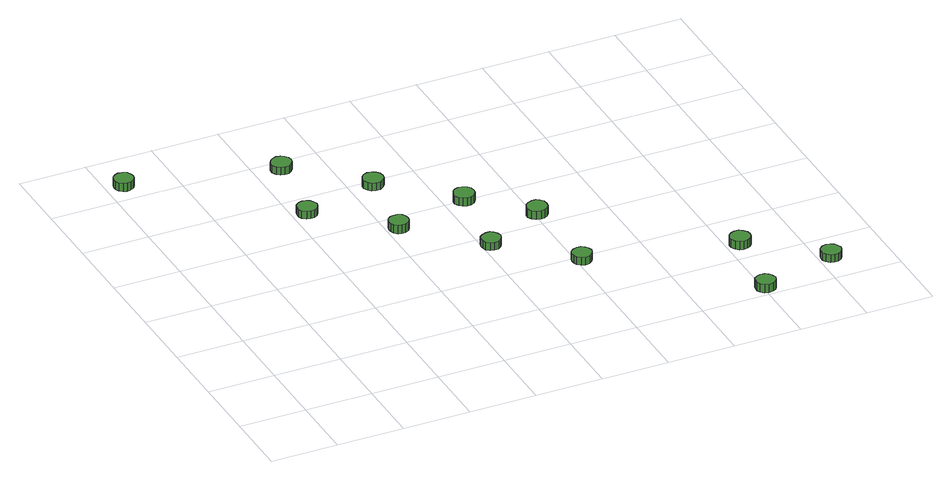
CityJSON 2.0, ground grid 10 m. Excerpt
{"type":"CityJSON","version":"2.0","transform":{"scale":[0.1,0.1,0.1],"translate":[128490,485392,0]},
"CityObjects":{
"tree1":{"type":"SolitaryVegetationObject","attributes":{"function":"something"},"geometry":[{"type":"MultiSurface","lod":"1","boundaries":[[[0,1,2,3,4,5,6,7,8,9,10,11,12,13,14]],[[15,16,17,18,19,20,21,22,23,24,25,26,27,28,29]],[[0,29,28,1]],[[1,28,27,2]],[[2,27,26,3]],[[3,26,25,4]],[[4,25,24,5]],[[5,24,23,6]],[[6,23,22,7]],[[7,22,21,8]],[[8,21,20,9]],[[9,20,19,10]],[[10,19,18,11]],[[11,18,17,12]],[[12,17,16,13]],[[13,16,15,14]],[[14,15,29,0]]]}]},
"tree2":{"type":"SolitaryVegetationObject","attributes":{"function":"something"},"geometry":[{"type":"MultiSurface","lod":"1","boundaries":[[[30,31,32,33,34,35,36,37,38,39,40,41,42,43,44]],[[45,46,47,48,49,50,51,52,53,54,55,56,57,58,59]],[[30,59,58,31]],[[31,58,57,32]],[[32,57,56,33]],[[33,56,55,34]],[[34,55,54,35]],[[35,54,53,36]],[[36,53,52,37]],[[37,52,51,38]],[[38,51,50,39]],[[39,50,49,40]],[[40,49,48,41]],[[41,48,47,42]],[[42,47,46,43]],[[43,46,45,44]],[[44,45,59,30]]]}]},
"tree3":{"type":"SolitaryVegetationObject","attributes":{"function":"something"},"geometry":[{"type":"MultiSurface","lod":"1","boundaries":[[[60,61,62,63,64,65,66,67,68,69,70,71,72,73,74]],[[75,76,77,78,79,80,81,82,83,84,85,86,87,88,89]],[[60,89,88,61]],[[61,88,87,62]],[[62,87,86,63]],[[63,86,85,64]],[[64,85,84,65]],[[65,84,83,66]],[[66,83,82,67]],[[67,82,81,68]],[[68,81,80,69]],[[69,80,79,70]],[[70,79,78,71]],[[71,78,77,72]],[[72,77,76,73]],[[73,76,75,74]],[[74,75,89,60]]]}]},
"tree4":{"type":"SolitaryVegetationObject","attributes":{"function":"something"},"geometry":[{"type":"MultiSurface","lod":"1","boundaries":[[[90,91,92,93,94,95,96,97,98,99,100,101,102,103,104]],[[105,106,107,108,109,110,111,112,113,114,115,116,117,118,119]],[[90,119,118,91]],[[91,118,117,92]],[[92,117,116,93]],[[93,116,115,94]],[[94,115,114,95]],[[95,114,113,96]],[[96,113,112,97]],[[97,112,111,98]],[[98,111,110,99]],[[99,110,109,100]],[[100,109,108,101]],[[101,108,107,102]],[[102,107,106,103]],[[103,106,105,104]],[[104,105,119,90]]]}]},
"tree5":{"type":"SolitaryVegetationObject","attributes":{"function":"something"},"geometry":[{"type":"MultiSurface","lod":"1","boundaries":[[[120,121,122,123,124,125,126,127,128,129,130,131,132,133,134]],[[135,136,137,138,139,140,141,142,143,144,145,146,147,148,149]],[[120,149,148,121]],[[121,148,147,122]],[[122,147,146,123]],[[123,146,145,124]],[[124,145,144,125]],[[125,144,143,126]],[[126,143,142,127]],[[127,142,141,128]],[[128,141,140,129]],[[129,140,139,130]],[[130,139,138,131]],[[131,138,137,132]],[[132,137,136,133]],[[133,136,135,134]],[[134,135,149,120]]]}]},
"tree6":{"type":"SolitaryVegetationObject","attributes":{"function":"something"},"geometry":[{"type":"MultiSurface","lod":"1","boundaries":[[[150,151,152,153,154,155,156,157,158,159,160,161,162,163,164]],[[165,166,167,168,169,170,171,172,173,174,175,176,177,178,179]],[[150,179,178,151]],[[151,178,177,152]],[[152,177,176,153]],[[153,176,175,154]],[[154,175,174,155]],[[155,174,173,156]],[[156,173,172,157]],[[157,172,171,158]],[[158,171,170,159]],[[159,170,169,160]],[[160,169,168,161]],[[161,168,167,162]],[[162,167,166,163]],[[163,166,165,164]],[[164,165,179,150]]]}]},
"tree7":{"type":"SolitaryVegetationObject","attributes":{"function":"something"},"geometry":[{"type":"MultiSurface","lod":"1","boundaries":[[[180,181,182,183,184,185,186,187,188,189,190,191,192,193,194]],[[195,196,197,198,199,200,201,202,203,204,205,206,207,208,209]],[[180,209,208,181]],[[181,208,207,182]],[[182,207,206,183]],[[183,206,205,184]],[[184,205,204,185]],[[185,204,203,186]],[[186,203,202,187]],[[187,202,201,188]],[[188,201,200,189]],[[189,200,199,190]],[[190,199,198,191]],[[191,198,197,192]],[[192,197,196,193]],[[193,196,195,194]],[[194,195,209,180]]]}]},
"tree8":{"type":"SolitaryVegetationObject","attributes":{"function":"something"},"geometry":[{"type":"MultiSurface","lod":"1","boundaries":[[[210,211,212,213,214,215,216,217,218,219,220,221,222,223,224]],[[225,226,227,228,229,230,231,232,233,234,235,236,237,238,239]],[[210,239,238,211]],[[211,238,237,212]],[[212,237,236,213]],[[213,236,235,214]],[[214,235,234,215]],[[215,234,233,216]],[[216,233,232,217]],[[217,232,231,218]],[[218,231,230,219]],[[219,230,229,220]],[[220,229,228,221]],[[221,228,227,222]],[[222,227,226,223]],[[223,226,225,224]],[[224,225,239,210]]]}]},
"tree9":{"type":"SolitaryVegetationObject","attributes":{"function":"something"},"geometry":[{"type":"MultiSurface","lod":"1","boundaries":[[[240,241,242,243,244,245,246,247,248,249,250,251,252,253,254]],[[255,256,257,258,259,260,261,262,263,264,265,266,267,268,269]],[[240,269,268,241]],[[241,268,267,242]],[[242,267,266,243]],[[243,266,265,244]],[[244,265,264,245]],[[245,264,263,246]],[[246,263,262,247]],[[247,262,261,248]],[[248,261,260,249]],[[249,260,259,250]],[[250,259,258,251]],[[251,258,257,252]],[[252,257,256,253]],[[253,256,255,254]],[[254,255,269,240]]]}]},
"tree10":{"type":"SolitaryVegetationObject","attributes":{"function":"something"},"geometry":[{"type":"MultiSurface","lod":"1","boundaries":[[[270,271,272,273,274,275,276,277,278,279,280,281,282,283,284]],[[285,286,287,288,289,290,291,292,293,294,295,296,297,298,299]],[[270,299,298,271]],[[271,298,297,272]],[[272,297,296,273]],[[273,296,295,274]],[[274,295,294,275]],[[275,294,293,276]],[[276,293,292,277]],[[277,292,291,278]],[[278,291,290,279]],[[279,290,289,280]],[[280,289,288,281]],[[281,288,287,282]],[[282,287,286,283]],[[283,286,285,284]],[[284,285,299,270]]]}]},
"tree11":{"type":"SolitaryVegetationObject","attributes":{"function":"something"},"geometry":[{"type":"MultiSurface","lod":"1","boundaries":[[[300,301,302,303,304,305,306,307,308,309,310,311,312,313,314]],[[315,316,317,318,319,320,321,322,323,324,325,326,327,328,329]],[[300,329,328,301]],[[301,328,327,302]],[[302,327,326,303]],[[303,326,325,304]],[[304,325,324,305]],[[305,324,323,306]],[[306,323,322,307]],[[307,322,321,308]],[[308,321,320,309]],[[309,320,319,310]],[[310,319,318,311]],[[311,318,317,312]],[[312,317,316,313]],[[313,316,315,314]],[[314,315,329,300]]]}]},
"tree12":{"type":"SolitaryVegetationObject","attributes":{"function":"something"},"geometry":[{"type":"MultiSurface","lod":"1","boundaries":[[[330,331,332,333,334,335,336,337,338,339,340,341,342,343,344]],[[345,346,347,348,349,350,351,352,353,354,355,356,357,358,359]],[[330,359,358,331]],[[331,358,357,332]],[[332,357,356,333]],[[333,356,355,334]],[[334,355,354,335]],[[335,354,353,336]],[[336,353,352,337]],[[337,352,351,338]],[[338,351,350,339]],[[339,350,349,340]],[[340,349,348,341]],[[341,348,347,342]],[[342,347,346,343]],[[343,346,345,344]],[[344,345,359,330]]]}]}
},
"vertices":[
[34,619,27],[33,625,27],[30,630,27],[24,633,27],[18,634,27],[13,632,27],[8,628,27],[6,622,27],[6,616,27],[8,611,27],[13,607,27],[18,605,27],[24,606,27],[30,609,27],[33,614,27],[33,614,14],[30,609,14],[24,606,14],[18,605,14],[13,607,14],[8,611,14],[6,616,14],[6,622,14],[8,628,14],[13,632,14],[18,634,14],[24,633,14],[30,630,14],[33,625,14],[34,619,14],
[230,447,26],[228,453,26],[225,458,26],[220,461,26],[214,462,26],[208,460,26],[203,456,26],[201,450,26],[201,444,26],[203,439,26],[208,434,26],[214,433,26],[220,433,26],[225,436,26],[228,441,26],[228,441,14],[225,436,14],[220,433,14],[214,433,14],[208,434,14],[203,439,14],[201,444,14],[201,450,14],[203,456,14],[208,460,14],[214,462,14],[220,461,14],[225,458,14],[228,453,14],[230,447,14],
[247,565,27],[246,571,27],[242,576,27],[237,579,27],[231,580,27],[225,578,27],[220,574,27],[217,568,27],[217,562,27],[220,556,27],[225,552,27],[231,550,27],[237,551,27],[242,554,27],[246,559,27],[246,559,15],[242,554,15],[237,551,15],[231,550,15],[225,552,15],[220,556,15],[217,562,15],[217,568,15],[220,574,15],[225,578,15],[231,580,15],[237,579,15],[242,576,15],[246,571,15],[247,565,15],
[327,362,25],[326,368,25],[323,373,25],[317,376,25],[311,376,25],[306,375,25],[301,371,25],[299,365,25],[299,359,25],[301,353,25],[306,349,25],[311,348,25],[317,348,25],[323,351,25],[326,356,25],[326,356,12],[323,351,12],[317,348,12],[311,348,12],[306,349,12],[301,353,12],[299,359,12],[299,365,12],[301,371,12],[306,375,12],[311,376,12],[317,376,12],[323,373,12],[326,368,12],[327,362,12],
[345,480,23],[344,486,23],[340,491,23],[335,494,23],[328,495,23],[322,493,23],[318,489,23],[315,483,23],[315,477,23],[318,471,23],[322,467,23],[328,465,23],[335,465,23],[340,469,23],[344,474,23],[344,474,11],[340,469,11],[335,465,11],[328,465,11],[322,467,11],[318,471,11],[315,477,11],[315,483,11],[318,489,11],[322,493,11],[328,495,11],[335,494,11],[340,491,11],[344,486,11],[345,480,11],
[426,276,19],[424,282,19],[421,287,19],[416,290,19],[410,290,19],[404,288,19],[399,284,19],[397,279,19],[397,273,19],[399,267,19],[404,263,19],[410,261,19],[416,262,19],[421,265,19],[424,270,19],[424,270,7],[421,265,7],[416,262,7],[410,261,7],[404,263,7],[399,267,7],[397,273,7],[397,279,7],[399,284,7],[404,288,7],[410,290,7],[416,290,7],[421,287,7],[424,282,7],[426,276,7],
[442,395,21],[441,401,21],[437,406,21],[431,409,21],[425,410,21],[419,408,21],[415,404,21],[412,398,21],[412,392,21],[415,386,21],[419,382,21],[425,380,21],[431,380,21],[437,383,21],[441,389,21],[441,389,8],[437,383,8],[431,380,8],[425,380,8],[419,382,8],[415,386,8],[412,392,8],[412,398,8],[415,404,8],[419,408,8],[425,410,8],[431,409,8],[437,406,8],[441,401,8],[442,395,8],
[523,191,17],[521,197,17],[518,201,17],[513,205,17],[507,205,17],[501,203,17],[496,199,17],[494,194,17],[494,188,17],[496,182,17],[501,178,17],[507,176,17],[513,177,17],[518,180,17],[521,185,17],[521,185,5],[518,180,5],[513,177,5],[507,176,5],[501,178,5],[496,182,5],[494,188,5],[494,194,5],[496,199,5],[501,203,5],[507,205,5],[513,205,5],[518,201,5],[521,197,5],[523,191,5],
[519,325,18],[518,332,18],[514,337,18],[509,340,18],[503,340,18],[497,338,18],[492,334,18],[489,328,18],[489,322,18],[492,316,18],[497,312,18],[503,310,18],[509,311,18],[514,314,18],[518,319,18],[518,319,5],[514,314,5],[509,311,5],[503,310,5],[497,312,5],[492,316,5],[489,322,5],[489,328,5],[492,334,5],[497,338,5],[503,340,5],[509,340,5],[514,337,5],[518,332,5],[519,325,5],
[719,19,17],[717,25,17],[714,30,17],[709,33,17],[703,34,17],[697,32,17],[692,28,17],[690,22,17],[690,16,17],[692,11,17],[697,7,17],[703,5,17],[709,6,17],[714,9,17],[717,13,17],[717,13,4],[714,9,4],[709,6,4],[703,5,4],[697,7,4],[692,11,4],[690,16,4],[690,22,4],[692,28,4],[697,32,4],[703,34,4],[709,33,4],[714,30,4],[717,25,4],[719,19,4],
[736,136,17],[735,142,17],[731,147,17],[726,151,17],[719,151,17],[714,149,17],[709,145,17],[706,139,17],[706,133,17],[709,127,17],[714,123,17],[719,121,17],[726,122,17],[731,125,17],[735,130,17],[735,130,4],[731,125,4],[726,122,4],[719,121,4],[714,123,4],[709,127,4],[706,133,4],[706,139,4],[709,145,4],[714,149,4],[719,151,4],[726,151,4],[731,147,4],[735,142,4],[736,136,4],
[833,51,17],[831,57,17],[828,62,17],[823,65,17],[817,66,17],[811,64,17],[806,60,17],[804,54,17],[804,48,17],[806,43,17],[811,38,17],[817,37,17],[823,37,17],[828,40,17],[831,45,17],[831,45,5],[828,40,5],[823,37,5],[817,37,5],[811,38,5],[806,43,5],[804,48,5],[804,54,5],[806,60,5],[811,64,5],[817,66,5],[823,65,5],[828,62,5],[831,57,5],[833,51,5]
]}
